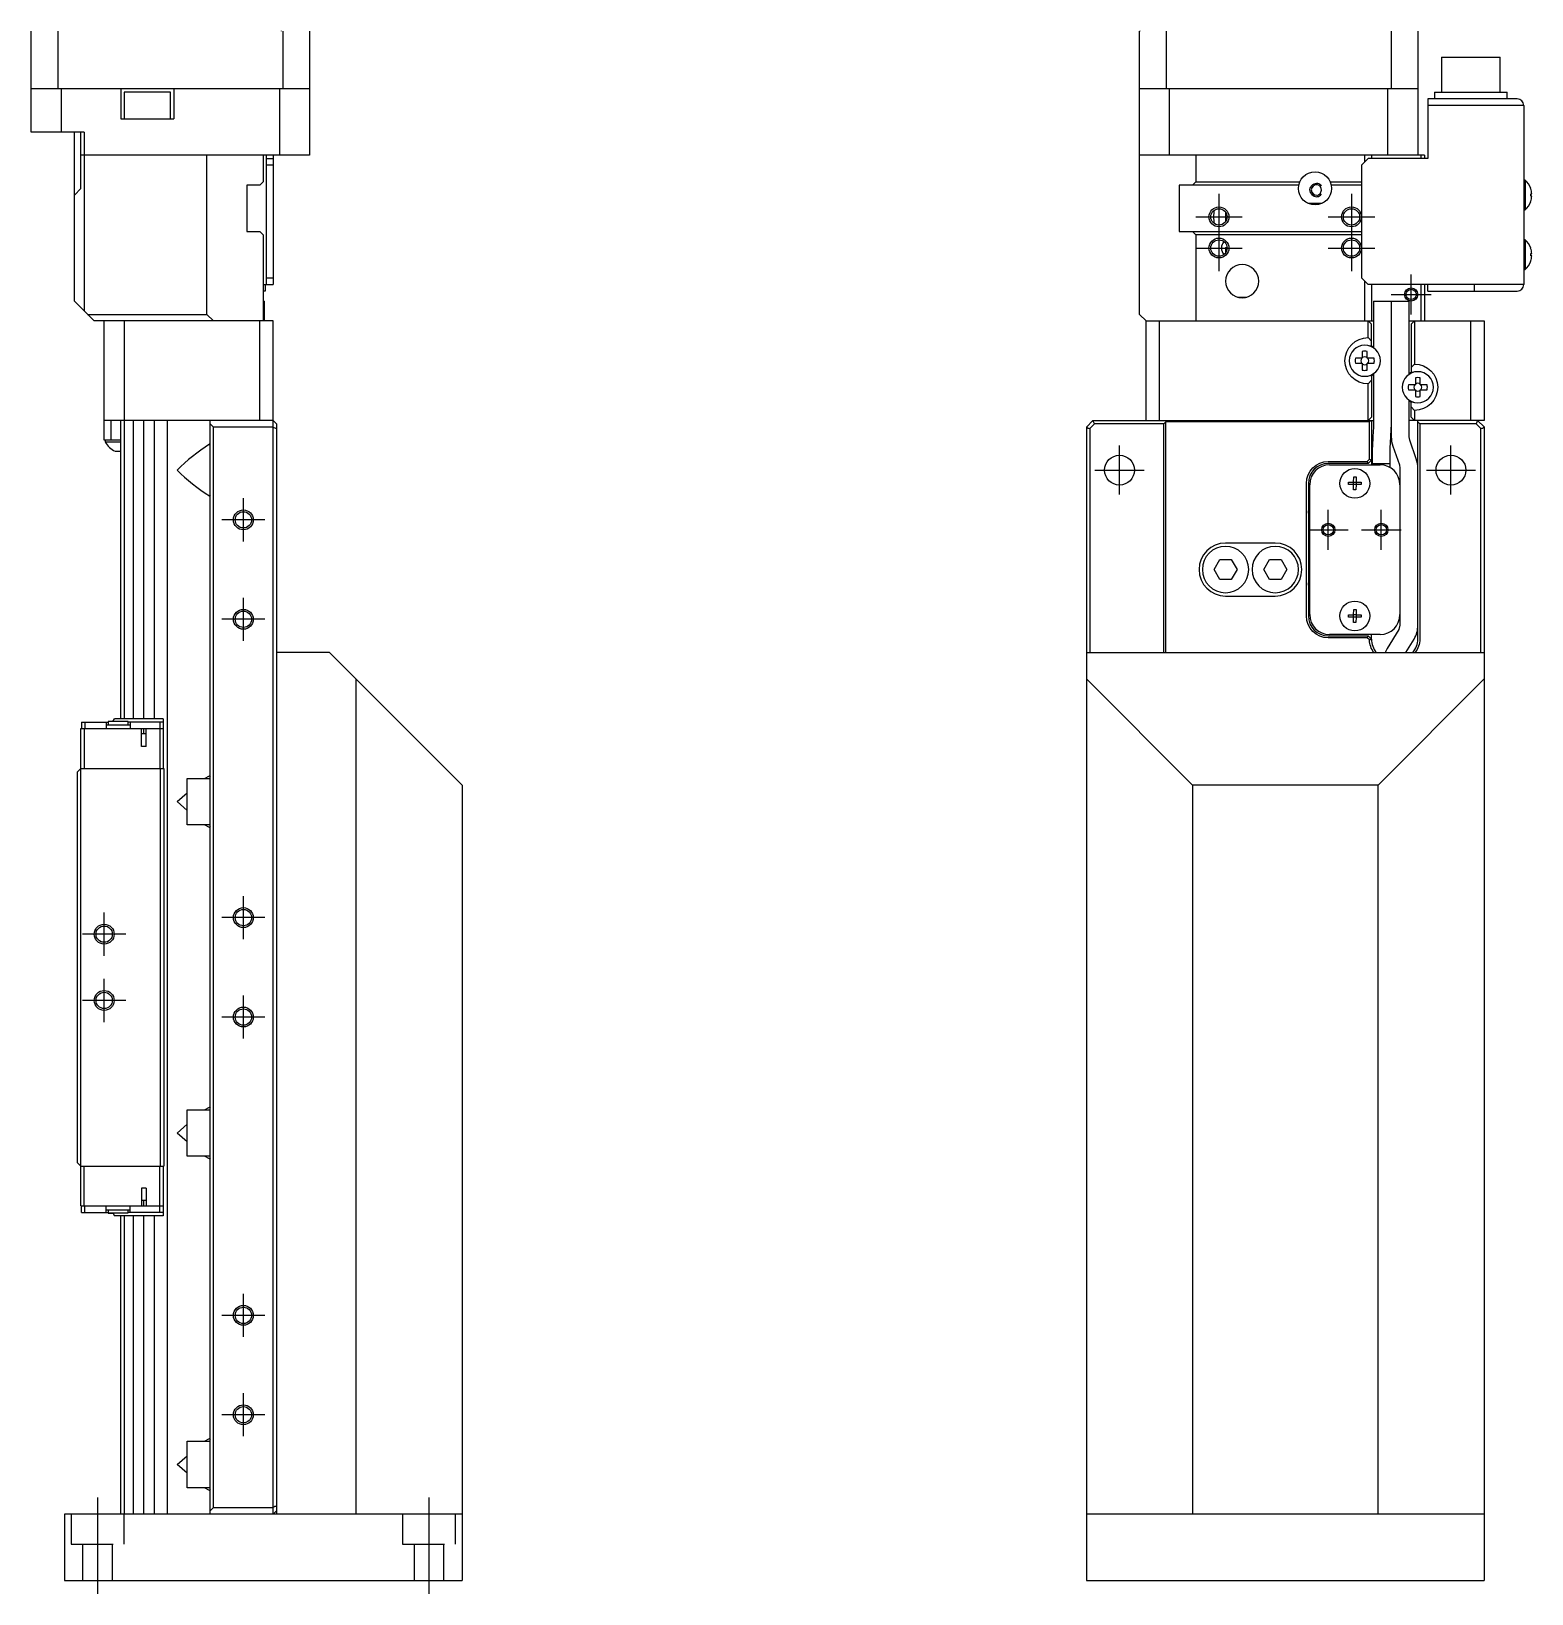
# Model space of a CAD drawing. Extents: x 0 to 502, y -8 to 574.
# Drawn here: x 276 to 502.3, y 84.3 to 320 of the extents above; entities that cross this region are included whole.
import ezdxf

# ---------------------------------------------------------------- set-up
doc = ezdxf.new("R2010")
doc.units = 0
doc.header["$LTSCALE"] = 0.5
doc.linetypes.add('CENTER', pattern=[50.8, 31.75, -6.35, 6.35, -6.35])
doc.linetypes.add('DASHED', pattern=[19.05, 12.7, -6.35])
for name, color, linetype in [('MSM_CENTER', 1, 'CENTER'), ('MSM_CONTINUOUS', 7, 'CONTINUOUS'), ('MSM_DASHED', 4, 'DASHED'), ('MSM_NARROW', 5, 'CONTINUOUS')]:
    doc.layers.add(name, color=color, linetype=linetype)

msp = doc.modelspace()

# ---------------------------------------------------------------- linework, layer by layer
at = {"layer": 'MSM_CENTER'}
for p, q in [((455.13, 295.54), (455.13, 283.84)), ((475.13, 295.54), (475.13, 283.84)), ((451.63, 292.04), (458.63, 292.04)), ((471.63, 292.04), (478.63, 292.04)), ((451.63, 287.34), (458.63, 287.34)), ((471.63, 287.34), (478.63, 287.34)), ((484.13, 277.34), (484.13, 283.34)), ((481.13, 280.34), (487.13, 280.34)), ((440.13, 250.14), (440.13, 257.54)), ((490.13, 250.14), (490.13, 257.54)), ((436.43, 253.84), (443.83, 253.84)), ((486.43, 253.84), (493.83, 253.84)), ((307.96, 243.09), (307.96, 249.59)), ((471.63, 241.84), (471.63, 247.84)), ((479.63, 241.84), (479.63, 247.84)), ((311.21, 246.34), (304.71, 246.34)), ((468.63, 244.84), (474.63, 244.84)), ((476.63, 244.84), (482.63, 244.84)), ((307.96, 228.09), (307.96, 234.59)), ((311.21, 231.34), (304.71, 231.34)), ((307.96, 183.09), (307.96, 189.59)), ((286.96, 180.59), (286.96, 187.09)), ((311.21, 186.34), (304.71, 186.34)), ((290.21, 183.84), (283.71, 183.84)), ((286.96, 170.59), (286.96, 177.09)), ((307.96, 168.09), (307.96, 174.59)), ((290.21, 173.84), (283.71, 173.84)), ((311.21, 171.34), (304.71, 171.34)), ((307.96, 123.09), (307.96, 129.59)), ((311.21, 126.34), (304.71, 126.34)), ((307.96, 108.09), (307.96, 114.59)), ((311.21, 111.34), (304.71, 111.34)), ((285.96, 98.84), (285.96, 84.34)), ((335.96, 98.84), (335.96, 84.34))]:
    msp.add_line(p, q, dxfattribs=at)
at = {"layer": 'MSM_CONTINUOUS'}
for p, q in [((275.96, 304.84), (275.96, 320.04)), ((279.99, 320.04), (279.99, 311.34)), ((313.67, 320.09), (313.67, 320.04)), ((313.93, 320.04), (313.93, 311.34)), ((317.96, 320.04), (317.96, 301.34)), ((443.13, 277.34), (443.13, 320.04)), ((443.18, 320.09), (443.18, 320.04)), ((447.16, 320.04), (447.16, 311.34)), ((481.1, 320.04), (481.1, 311.34)), ((485.13, 320.04), (485.13, 301.34)), ((488.71, 316.14), (488.71, 310.84)), ((488.71, 316.14), (497.56, 316.14)), ((497.56, 310.84), (497.56, 316.14)), ((317.96, 311.34), (275.96, 311.34)), ((280.46, 311.34), (280.46, 304.84)), ((289.46, 311.34), (289.46, 306.84)), ((297.46, 311.34), (297.46, 306.84)), ((313.46, 301.34), (313.46, 311.34)), ((485.13, 311.34), (443.13, 311.34)), ((447.63, 311.34), (447.63, 301.34)), ((480.63, 301.34), (480.63, 311.34)), ((296.96, 310.84), (289.96, 310.84)), ((289.96, 310.84), (289.96, 306.84)), ((296.96, 306.84), (296.96, 310.84)), ((500.13, 309.84), (486.63, 309.84)), ((486.63, 309.84), (486.63, 300.84)), ((501.13, 308.84), (486.63, 308.84)), ((487.63, 310.84), (487.63, 309.84)), ((487.63, 310.84), (498.63, 310.84)), ((498.63, 309.84), (498.63, 310.84)), ((501.13, 308.84), (501.13, 281.84)), ((289.46, 306.84), (297.46, 306.84)), ((283.96, 304.84), (275.96, 304.84)), ((282.46, 279.34), (282.46, 304.84)), ((283.46, 296.34), (283.46, 304.84)), ((283.96, 304.84), (283.96, 277.84)), ((317.96, 301.34), (283.46, 301.34)), ((302.46, 277.34), (302.46, 301.34)), ((310.96, 301.34), (310.96, 297.34)), ((311.46, 281.84), (311.46, 301.34)), ((311.46, 300.84), (312.46, 300.84)), ((312.46, 299.84), (311.46, 299.84)), ((312.46, 301.34), (312.46, 281.84)), ((486.13, 301.34), (443.13, 301.34)), ((451.63, 301.34), (451.63, 297.34)), ((477.63, 300.84), (476.63, 299.84)), ((476.63, 299.84), (476.63, 282.84)), ((477.13, 300.34), (477.13, 301.34)), ((486.63, 300.84), (477.63, 300.84)), ((478.13, 301.34), (478.13, 300.84)), ((485.63, 300.84), (485.63, 301.34)), ((486.13, 301.34), (486.13, 300.84)), ((310.46, 296.84), (310.96, 297.34)), ((451.13, 296.84), (451.63, 297.34)), ((451.63, 297.34), (467.34, 297.34)), ((471.92, 297.34), (476.63, 297.34)), ((501.32, 297.59), (501.13, 297.59)), ((501.32, 297.59), (501.32, 293.09)), ((282.46, 295.34), (283.46, 296.34)), ((308.46, 296.84), (308.46, 289.84)), ((310.46, 296.84), (308.46, 296.84)), ((449.13, 296.84), (449.13, 289.84)), ((467.18, 296.84), (449.13, 296.84)), ((476.63, 296.84), (472.08, 296.84)), ((502.17, 296.32), (502.17, 296.32)), ((502.17, 295.16), (502.17, 295.52)), ((502.17, 295.52), (502.32, 295.52)), ((502.32, 295.16), (502.17, 295.16)), ((456.13, 292.76), (456.13, 291.34)), ((468.54, 294.09), (470.72, 294.09)), ((501.13, 293.09), (501.32, 293.09)), ((502.17, 294.37), (502.17, 294.37)), ((456.14, 291.34), (456.13, 291.34)), ((308.46, 289.84), (310.46, 289.84)), ((310.96, 289.34), (310.46, 289.84)), ((310.96, 289.34), (310.96, 276.34)), ((449.13, 289.84), (476.63, 289.84)), ((451.63, 289.34), (451.13, 289.84)), ((451.63, 289.34), (451.63, 276.34)), ((476.63, 289.34), (451.63, 289.34)), ((501.32, 288.59), (501.13, 288.59)), ((501.32, 288.59), (501.32, 284.09)), ((456.13, 287.44), (456.36, 287.44)), ((456.13, 287.44), (456.13, 286.63)), ((502.17, 287.32), (502.17, 287.32)), ((502.17, 286.16), (502.17, 286.52)), ((502.17, 286.52), (502.32, 286.52)), ((502.32, 286.16), (502.17, 286.16)), ((502.17, 285.37), (502.17, 285.37)), ((311.46, 282.84), (312.46, 282.84)), ((476.63, 282.84), (477.63, 281.84)), ((501.13, 284.09), (501.32, 284.09)), ((310.96, 281.84), (312.46, 281.84)), ((311.26, 280.84), (310.96, 280.84)), ((311.26, 281.84), (311.26, 280.84)), ((477.13, 276.34), (477.13, 282.34)), ((501.13, 281.84), (477.63, 281.84)), ((478.13, 281.84), (478.13, 276.34)), ((485.63, 276.34), (485.63, 281.84)), ((486.13, 281.84), (486.13, 276.34)), ((486.63, 280.84), (486.63, 281.84)), ((486.63, 280.84), (500.13, 280.84)), ((493.63, 281.84), (493.63, 280.84)), ((285.46, 276.34), (282.46, 279.34)), ((310.96, 279.34), (311.16, 279.34)), ((311.16, 276.34), (311.16, 279.34)), ((457.93, 279.94), (459.33, 279.94)), ((478.43, 279.34), (483.83, 279.34)), ((478.43, 279.34), (478.43, 272.3)), ((481.13, 279.34), (481.13, 258.85)), ((483.83, 268.3), (483.83, 279.34)), ((284.46, 277.34), (302.46, 277.34)), ((312.46, 276.34), (285.46, 276.34)), ((286.96, 258.34), (286.96, 276.34)), ((289.96, 276.34), (289.96, 261.34)), ((302.46, 277.34), (303.46, 276.34)), ((310.46, 261.34), (310.46, 276.34)), ((312.46, 260.35), (312.46, 276.34)), ((443.13, 277.34), (444.13, 276.34)), ((444.13, 261.34), (444.13, 276.34)), ((444.13, 276.34), (478.43, 276.34)), ((446.13, 276.34), (446.13, 261.34)), ((477.63, 273.84), (477.63, 276.34)), ((478.13, 275.84), (477.63, 276.34)), ((478.13, 272.54), (478.13, 275.84)), ((483.83, 276.34), (495.13, 276.34)), ((484.63, 276.34), (484.13, 275.84)), ((484.13, 275.84), (484.13, 268.54)), ((484.63, 276.34), (484.63, 269.84)), ((493.13, 261.34), (493.13, 276.34)), ((495.13, 276.34), (495.13, 261.34)), ((478.13, 273.3), (477.63, 273.84)), ((476.76, 271.75), (476.76, 270.71)), ((477.5, 270.71), (477.5, 271.75)), ((476.76, 270.71), (475.73, 270.71)), ((475.73, 269.97), (476.76, 269.97)), ((476.76, 269.97), (476.76, 268.94)), ((478.54, 270.71), (477.5, 270.71)), ((477.5, 268.94), (477.5, 269.97)), ((477.5, 269.97), (478.54, 269.97)), ((484.63, 269.84), (484.13, 269.3)), ((477.63, 266.84), (478.13, 267.39)), ((477.63, 261.34), (477.63, 266.84)), ((478.13, 268.15), (478.13, 261.84)), ((478.43, 268.39), (478.43, 260.33)), ((484.76, 266.71), (483.73, 266.71)), ((484.76, 267.75), (484.76, 266.71)), ((485.5, 266.71), (485.5, 267.75)), ((486.54, 266.71), (485.5, 266.71)), ((483.73, 265.97), (484.76, 265.97)), ((483.83, 258.85), (483.83, 264.39)), ((484.13, 261.84), (484.13, 264.15)), ((484.76, 265.97), (484.76, 264.94)), ((485.5, 264.94), (485.5, 265.97)), ((485.5, 265.97), (486.54, 265.97)), ((477.63, 261.34), (478.13, 261.84)), ((484.13, 263.39), (484.63, 262.84)), ((484.13, 261.84), (484.63, 261.34)), ((484.63, 262.84), (484.63, 261.34)), ((312.46, 261.34), (286.96, 261.34)), ((287.96, 261.34), (287.96, 258.34)), ((289.46, 216.34), (289.46, 261.34)), ((289.96, 261.34), (289.96, 216.34)), ((291.35, 261.34), (291.35, 216.34)), ((292.96, 216.34), (292.96, 261.34)), ((294.57, 216.34), (294.57, 261.34)), ((296.46, 261.34), (296.46, 96.34)), ((302.96, 96.34), (302.96, 261.34)), ((303.46, 260.34), (302.96, 260.84)), ((303.46, 97.34), (303.46, 260.34)), ((312.45, 260.34), (303.46, 260.34)), ((312.45, 97.34), (312.45, 260.34)), ((312.96, 260.84), (312.46, 261.34)), ((312.96, 260.84), (312.96, 96.34)), ((435.13, 260.34), (436.13, 261.34)), ((435.13, 260.34), (435.13, 86.34)), ((436.34, 260.84), (435.64, 260.14)), ((435.64, 260.14), (435.64, 226.34)), ((436.34, 260.84), (436.13, 261.34)), ((436.13, 261.34), (478.43, 261.34)), ((446.83, 260.84), (436.34, 260.84)), ((447.13, 261.14), (446.83, 260.84)), ((446.83, 226.34), (446.83, 260.84)), ((477.83, 261.14), (447.13, 261.14)), ((447.13, 226.34), (447.13, 261.14)), ((477.83, 261.14), (478.03, 261.34)), ((477.83, 255.47), (477.83, 261.14)), ((478.13, 261.34), (478.13, 254.64)), ((478.43, 260.33), (478.37, 258.9)), ((481.06, 258.59), (481.13, 260.33)), ((495.13, 261.34), (483.83, 261.34)), ((485.13, 228.34), (485.13, 261.34)), ((485.13, 261.14), (485.43, 260.84)), ((485.43, 260.84), (485.43, 228.34)), ((493.93, 260.84), (485.43, 260.84)), ((494.13, 261.34), (493.93, 260.84)), ((494.63, 260.14), (493.93, 260.84)), ((494.13, 261.34), (495.13, 260.35)), ((494.63, 226.34), (494.63, 260.14)), ((495.13, 260.35), (495.13, 260.34)), ((495.13, 260.34), (495.13, 86.34)), ((289.46, 258.34), (286.96, 258.34)), ((287.11, 258.34), (287.11, 258.09)), ((287.11, 258.09), (289.46, 258.09)), ((302.96, 257.59), (302.84, 257.74)), ((478.34, 258.6), (478.26, 256.86)), ((478.37, 258.9), (478.34, 258.6)), ((480.96, 256.86), (481.02, 258.29)), ((481.02, 258.29), (481.06, 258.59)), ((481.37, 257.45), (482.35, 254.64)), ((483.91, 258.35), (483.83, 258.85)), ((484.9, 255.54), (483.91, 258.35)), ((288.62, 256.69), (289.46, 256.69)), ((471.63, 255.14), (477.51, 255.14)), ((477.63, 254.84), (471.63, 254.84)), ((471.83, 254.64), (479.43, 254.64)), ((477.51, 255.14), (477.83, 255.47)), ((477.51, 255.14), (477.63, 254.84)), ((478.13, 255.34), (477.63, 254.84)), ((477.83, 255.47), (478.13, 255.34)), ((478.26, 256.86), (478.26, 254.64)), ((478.26, 254.84), (480.96, 254.84)), ((480.96, 254.23), (480.96, 256.86)), ((482.35, 254.64), (482.43, 254.14)), ((475.45, 252.03), (475.46, 252.82)), ((475.46, 252.82), (475.82, 252.82)), ((475.82, 252.82), (475.81, 252.02)), ((482.43, 254.14), (482.43, 230.43)), ((302.96, 250.1), (302.84, 249.94)), ((468.33, 231.84), (468.33, 251.84)), ((468.63, 251.84), (468.63, 231.84)), ((468.83, 232.04), (468.83, 251.64)), ((474.66, 252.03), (475.45, 252.03)), ((474.66, 251.67), (474.66, 252.03)), ((475.45, 251.67), (474.66, 251.67)), ((475.44, 251.67), (475.44, 252.03)), ((475.44, 250.87), (475.45, 251.67)), ((475.8, 250.87), (475.44, 250.87)), ((475.45, 252.04), (475.81, 252.04)), ((475.81, 251.65), (475.45, 251.65)), ((475.81, 251.66), (475.8, 250.87)), ((475.81, 252.02), (476.61, 252.01)), ((476.6, 251.65), (475.81, 251.66)), ((475.83, 252.02), (475.83, 251.66)), ((476.61, 252.01), (476.6, 251.65)), ((463.63, 242.84), (456.13, 242.84)), ((454.4, 238.84), (455.27, 240.34)), ((455.27, 237.34), (454.4, 238.84)), ((455.27, 240.34), (457, 240.34)), ((457, 240.34), (457.87, 238.84)), ((457.87, 238.84), (457, 237.34)), ((461.9, 238.84), (462.77, 240.34)), ((462.77, 237.34), (461.9, 238.84)), ((462.77, 240.34), (464.5, 240.34)), ((464.5, 240.34), (465.37, 238.84)), ((465.37, 238.84), (464.5, 237.34)), ((457, 237.34), (455.27, 237.34)), ((464.5, 237.34), (462.77, 237.34)), ((456.13, 234.84), (463.63, 234.84)), ((474.66, 232.03), (475.45, 232.03)), ((474.66, 231.67), (474.66, 232.03)), ((475.45, 231.67), (474.66, 231.67)), ((475.44, 231.67), (475.44, 232.03)), ((475.44, 230.87), (475.45, 231.67)), ((475.45, 232.03), (475.46, 232.82)), ((475.45, 232.04), (475.81, 232.04)), ((475.81, 231.65), (475.45, 231.65)), ((475.46, 232.82), (475.82, 232.82)), ((475.81, 231.66), (475.8, 230.87)), ((475.82, 232.82), (475.81, 232.02)), ((475.81, 232.02), (476.61, 232.01)), ((476.6, 231.65), (475.81, 231.66)), ((475.83, 232.02), (475.83, 231.66)), ((476.61, 232.01), (476.6, 231.65)), ((471.63, 228.84), (477.63, 228.84)), ((479.43, 229.04), (471.83, 229.04)), ((475.8, 230.87), (475.44, 230.87)), ((477.51, 228.54), (477.63, 228.84)), ((477.63, 228.84), (478.13, 228.34)), ((478.13, 228.34), (478.13, 229.04)), ((482.28, 229.79), (480.5, 226.94)), ((482.43, 230.43), (482.28, 229.79)), ((320.96, 226.34), (312.96, 226.34)), ((340.96, 206.34), (320.96, 226.34)), ((435.13, 226.34), (495.13, 226.34)), ((477.51, 228.54), (471.63, 228.54)), ((477.84, 228.22), (477.51, 228.54)), ((477.84, 228.22), (478.13, 228.34)), ((480.5, 226.94), (480.2, 226.34)), ((483.31, 226.34), (484.57, 228.36)), ((324.96, 96.34), (324.96, 222.34)), ((451.13, 206.34), (435.13, 222.34)), ((495.13, 222.34), (479.13, 206.34)), ((283.46, 142.84), (283.46, 214.84)), ((283.46, 214.84), (295.86, 214.84)), ((283.56, 215.84), (283.56, 214.84)), ((283.56, 215.84), (287.56, 215.84)), ((283.96, 214.84), (283.96, 208.84)), ((284.06, 215.84), (284.06, 214.84)), ((287.26, 215.84), (287.26, 214.84)), ((287.26, 215.44), (290.86, 215.44)), ((290.56, 215.94), (287.56, 215.94)), ((287.56, 215.94), (287.56, 215.44)), ((288.29, 215.94), (288.53, 216.34)), ((295.86, 216.34), (288.53, 216.34)), ((290.56, 215.44), (290.56, 215.94)), ((295.86, 215.84), (290.56, 215.84)), ((290.86, 215.84), (290.86, 214.84)), ((292.61, 212.14), (292.61, 214.84)), ((292.96, 214.04), (292.96, 214.84)), ((293.31, 212.14), (293.31, 214.84)), ((295.36, 215.84), (295.36, 208.84)), ((295.86, 216.34), (295.86, 208.84)), ((293.31, 214.04), (292.61, 214.04)), ((293.31, 212.14), (292.61, 212.14)), ((282.96, 208.34), (283.46, 208.84)), ((282.96, 149.34), (282.96, 208.34)), ((283.46, 208.84), (295.96, 208.84)), ((295.46, 148.84), (295.46, 208.84)), ((295.96, 208.84), (295.96, 148.84)), ((302.09, 207.34), (302.84, 207.74)), ((302.84, 207.74), (302.96, 207.59)), ((297.96, 203.84), (299.46, 205.16)), ((299.46, 200.34), (299.46, 207.34)), ((299.46, 207.34), (302.96, 207.34)), ((340.96, 206.34), (340.96, 86.34)), ((479.13, 206.34), (451.13, 206.34)), ((451.13, 206.34), (451.13, 96.34)), ((479.13, 96.34), (479.13, 206.34)), ((299.46, 202.52), (297.96, 203.84)), ((302.96, 200.34), (299.46, 200.34)), ((302.84, 199.94), (302.09, 200.34)), ((302.96, 200.1), (302.84, 199.94)), ((299.46, 150.34), (299.46, 157.34)), ((299.46, 157.34), (302.96, 157.34)), ((302.09, 157.34), (302.84, 157.74)), ((302.84, 157.74), (302.96, 157.59)), ((297.96, 153.84), (299.46, 155.16)), ((299.46, 152.52), (297.96, 153.84)), ((283.46, 148.84), (282.96, 149.34)), ((283.46, 148.84), (295.96, 148.84)), ((283.96, 142.84), (283.96, 148.84)), ((295.36, 141.84), (295.36, 148.84)), ((295.86, 148.84), (295.86, 141.34)), ((302.96, 150.34), (299.46, 150.34)), ((302.84, 149.94), (302.09, 150.34)), ((302.96, 150.1), (302.84, 149.94)), ((292.61, 145.54), (292.61, 142.84)), ((293.31, 145.54), (292.61, 145.54)), ((293.31, 145.54), (293.31, 142.84)), ((283.46, 142.84), (295.86, 142.84)), ((283.56, 141.84), (283.56, 142.84)), ((283.56, 141.84), (287.56, 141.84)), ((284.06, 141.84), (284.06, 142.84)), ((287.26, 141.84), (287.26, 142.84)), ((287.26, 142.24), (290.86, 142.24)), ((287.56, 142.24), (287.56, 141.74)), ((287.56, 141.79), (290.56, 141.79)), ((287.56, 141.74), (288.29, 141.74)), ((288.26, 141.79), (288.53, 141.34)), ((290.56, 141.79), (290.56, 142.24)), ((295.86, 141.84), (290.56, 141.84)), ((290.86, 141.84), (290.86, 142.84)), ((293.31, 143.64), (292.61, 143.64)), ((292.96, 142.84), (292.96, 143.64)), ((295.86, 141.34), (288.53, 141.34)), ((289.46, 96.34), (289.46, 141.34)), ((289.96, 141.34), (289.96, 96.34)), ((291.35, 141.34), (291.35, 96.34)), ((292.96, 96.34), (292.96, 141.34)), ((294.57, 96.34), (294.57, 141.34)), ((299.46, 100.34), (299.46, 107.34)), ((299.46, 107.34), (302.96, 107.34)), ((302.09, 107.34), (302.84, 107.74)), ((302.84, 107.74), (302.96, 107.59)), ((297.96, 103.84), (299.46, 105.16)), ((299.46, 102.52), (297.96, 103.84)), ((302.96, 100.34), (299.46, 100.34)), ((302.84, 99.94), (302.09, 100.34)), ((302.96, 100.1), (302.84, 99.94)), ((302.96, 96.84), (303.46, 97.34)), ((303.46, 97.34), (312.45, 97.34)), ((312.46, 96.34), (312.46, 97.34)), ((312.46, 96.34), (312.96, 96.84)), ((340.96, 96.34), (280.96, 96.34)), ((280.96, 96.34), (280.96, 86.34)), ((495.13, 96.34), (435.13, 96.34)), ((280.96, 86.34), (340.96, 86.34)), ((435.13, 86.34), (495.13, 86.34))]:
    msp.add_line(p, q, dxfattribs=at)
for centre, radius in [((469.63, 296.34), 2.5), ((455.13, 292.04), 1.23), ((475.13, 292.04), 1.23), ((455.13, 287.34), 1.23), ((475.13, 287.34), 1.23), ((484.13, 280.34), 0.783), ((440.13, 253.84), 2.25), ((490.13, 253.84), 2.25), ((475.63, 251.84), 2.25), ((307.96, 246.34), 1.23), ((471.63, 244.84), 0.783), ((479.63, 244.84), 0.783), ((475.63, 231.84), 2.25), ((307.96, 231.34), 1.23), ((307.96, 186.34), 1.23), ((286.96, 183.84), 1.23), ((286.96, 173.84), 1.23), ((307.96, 171.34), 1.23), ((307.96, 126.34), 1.23), ((307.96, 111.34), 1.23)]:
    msp.add_circle(centre, radius, dxfattribs=at)
at = {"layer": 'MSM_CONTINUOUS', "extrusion": (0, 0, -1)}
for centre, radius in [((-458.63, 282.34), 2.5), ((-477.13, 270.34), 2.35), ((-485.13, 266.34), 2.35), ((-456.13, 238.84), 3.5), ((-463.63, 238.84), 3.5)]:
    msp.add_circle(centre, radius, dxfattribs=at)
at = {"layer": 'MSM_CONTINUOUS'}
for centre, radius, start, end in [((500.13, 308.84), 1, 0, 90), ((469.95, 295.89), 1.19, 84.9334, 167.2967), ((469.94, 296.36), 0.727, 26.8285, 81.1444), ((499.33, 295.34), 3, 19.0021, 48.5904), ((469.95, 296.27), 1.18, 185.5296, 268.5756), ((469.93, 296.01), 0.885, 85.3399, 173.8609), ((469.93, 296.18), 0.884, 184.8814, 268.3869), ((469.77, 296.1), 0.819, 279.2683, 73.8152), ((469.93, 295.83), 0.736, 270, 333.1244), ((499.33, 295.34), 2.99, 3.446, 18.9685), ((499.33, 295.34), 2.99, 341.0315, 356.554), ((459.63, 292.04), 5.31, 169.1281, 190.8719), ((499.33, 295.34), 3, 311.4096, 340.9979), ((457.04, 287.34), 1.53, 140.0163, 219.9837), ((499.33, 286.34), 3, 19.0021, 48.5904), ((499.33, 286.34), 3, 311.4096, 340.9979), ((499.33, 286.34), 2.99, 3.446, 18.9685), ((499.33, 286.34), 2.99, 341.0315, 356.554), ((500.13, 281.84), 1, 270, 0), ((477.13, 270.34), 1.45, 75.2162, 104.7838), ((477.63, 270.34), 2.25, 69.1725, 84.6446), ((477.13, 270.34), 1.45, 165.2162, 194.7838), ((477.13, 270.34), 0.596, 141.6606, 218.3394), ((477.13, 270.34), 0.596, 51.6606, 128.3394), ((477.13, 270.34), 0.596, 231.6606, 308.3394), ((477.13, 270.34), 1.45, 255.2162, 284.7838), ((477.13, 270.34), 0.596, 321.6606, 38.3394), ((477.13, 270.34), 1.45, 345.2162, 14.7838), ((477.63, 270.34), 2.25, 275.3554, 290.8275), ((485.13, 266.34), 1.45, 165.2162, 194.7838), ((484.63, 266.34), 2.25, 95.3554, 110.8275), ((485.13, 266.34), 0.596, 141.6606, 218.3394), ((485.13, 266.34), 1.45, 75.2162, 104.7838), ((485.13, 266.34), 0.596, 51.6606, 128.3394), ((485.13, 266.34), 0.596, 321.6606, 38.3394), ((485.13, 266.34), 1.45, 345.2162, 14.7838), ((484.63, 266.34), 2.25, 249.1725, 264.6446), ((485.13, 266.34), 0.596, 231.6606, 308.3394), ((485.13, 266.34), 1.45, 255.2162, 284.7838), ((311.46, 261.84), 1.8, 303.5573, 303.749), ((312.99, 260.93), 0.794, 227.7589, 267.5692), ((435.59, 260.74), 0.598, 220.7576, 274.7051), ((494.68, 260.74), 0.598, 265.2949, 319.2424), ((289.96, 259.66), 3.25, 208.7266, 245.6996), ((319.75, 231.59), 31.15, 122.893, 134.3981), ((485.36, 258.84), 4.23, 179.8454, 199.0785), ((471.63, 251.84), 3, 90, 180), ((471.83, 251.64), 3, 90, 180), ((479.43, 251.64), 3, 0, 90), ((480.9, 254.16), 4.23, 359.8454, 19.0785), ((319.75, 276.1), 31.15, 225.6019, 237.107), ((456.13, 238.84), 4, 90, 270), ((463.63, 238.84), 4, 270, 90), ((471.63, 231.84), 3, 180, 270), ((471.83, 232.04), 3, 180, 270), ((479.43, 232.04), 3, 270, 0), ((481.22, 230.38), 3.92, 328.8705, 0.6419), ((481.13, 228.34), 3, 180, 221.8103), ((482.13, 228.34), 3, 318.1897, 0), ((311.46, 95.84), 1.8, 56.251, 56.4427), ((312.99, 96.75), 0.794, 92.4308, 132.2411)]:
    msp.add_arc(centre, radius, start, end, dxfattribs=at)
at = {"layer": 'MSM_CONTINUOUS', "extrusion": (0, 0, -1)}
for centre, radius, start, end in [((-477.63, 270.34), 3.5, 270, 90), ((-484.63, 266.34), 3.5, 90, 270), ((-471.63, 251.84), 3.3, 0, 90), ((-471.63, 247.34), 3, 0, 21.0395), ((-471.63, 236.84), 3, 338.9605, 0), ((-471.63, 231.84), 3.3, 270, 0), ((-481.13, 228.34), 3.3, 322.6948, 357.7997), ((-482.13, 228.34), 3.3, 180, 217.3052)]:
    msp.add_arc(centre, radius, start, end, dxfattribs=at)
at = {"layer": 'MSM_DASHED'}
for p, q in [((281.96, 96.34), (281.96, 91.84)), ((289.96, 91.84), (289.96, 96.34)), ((331.96, 96.34), (331.96, 91.84)), ((339.96, 91.84), (339.96, 96.34)), ((281.96, 91.84), (289.96, 91.84)), ((283.71, 91.84), (283.71, 86.34)), ((288.21, 86.34), (288.21, 91.84)), ((331.96, 91.84), (339.96, 91.84)), ((333.71, 91.84), (333.71, 86.34)), ((338.21, 86.34), (338.21, 91.84))]:
    msp.add_line(p, q, dxfattribs=at)
at = {"layer": 'MSM_NARROW'}
for centre, radius in [((455.13, 292.04), 1.5), ((475.13, 292.04), 1.5), ((455.13, 287.34), 1.5), ((475.13, 287.34), 1.5), ((484.13, 280.34), 1), ((307.96, 246.34), 1.5), ((471.63, 244.84), 1), ((479.63, 244.84), 1), ((307.96, 231.34), 1.5), ((307.96, 186.34), 1.5), ((286.96, 183.84), 1.5), ((286.96, 173.84), 1.5), ((307.96, 171.34), 1.5), ((307.96, 126.34), 1.5), ((307.96, 111.34), 1.5)]:
    msp.add_circle(centre, radius, dxfattribs=at)

doc.saveas('drawing.dxf')
